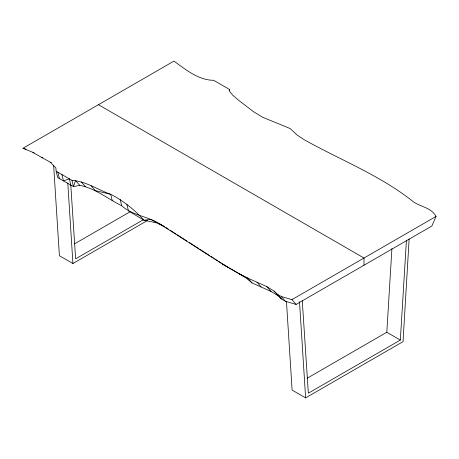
<?xml version="1.0" encoding="UTF-8"?>
<svg xmlns="http://www.w3.org/2000/svg" width="459" height="459" viewBox="0 0 459 459"><rect width="100%" height="100%" fill="white"/><g stroke="black" fill="none" stroke-linecap="round" stroke-linejoin="round"><path stroke-width="0.69" d="M409.135 239.019L403.042 341.639L305.631 397.878L292.102 390.07L286.473 301.678M307.157 378.25L386.811 332.264L391.917 248.554M302.274 300.771L308.339 393.191L400.34 340.073L406.404 240.625M229.213 90.767L229.466 89.425L213.664 80.302C198.426 80.216 185.757 69.573 173.927 61.122L22.95 148.286L34.167 152.858M229.466 89.425L229.701 91.473L232.409 94.887L238.812 100.435L253.655 111.772L262.623 117.257L290.226 128.577L296.916 134.9L304.185 139.714C340.721 160.168 380.637 175.545 413.559 201.937C421.069 206.992 431.328 207.686 436.05 216.424L431.89 226.023L296.112 304.415L285.475 301.322L281.373 298.952L274.172 291.172L266.845 286.634L247.883 278.154L238.932 273.604L222.311 264.005L159.078 223.493C147.287 216.155 132.169 215.403 121.75 205.781C107.756 198.856 95.329 188.345 79.682 185.281L73.492 186.67L57.691 177.547L56.17 171.23L55.86 167.902L50.197 162.17L32.893 152.491M74.45 243.895L130.017 211.811M143.547 219.626L75.626 258.836L70.778 184.902M53.628 165.183L59.395 255.715L72.924 263.523L147.379 220.538M274.172 291.172L277.213 294.162L281.315 296.531L291.947 299.624L436.05 216.424M56.17 171.23L71.971 180.353C85.81 181.248 97.882 189.762 110.682 194.318C123.282 200.64 134.55 209.769 143.942 220.222L156.915 222.925L164.655 226.821M22.95 148.286L26.134 149.215M41.511 157.466L42.785 157.839M50.197 162.17L51.471 162.543M238.932 273.604L245.106 277.23L252.043 282.945L271.011 291.431L278.338 295.969M98.438 104.704L363.998 258.027L363.998 265.222M386.811 332.264L400.34 340.073M222.311 264.005L245.106 277.23L247.883 278.154L252.043 282.945M159.078 223.493L164.632 226.757M156.915 222.925L150.741 219.293L143.942 220.222L128.486 210.899L126.913 204.616M165.854 227.509L168.258 229.052M170.065 230.206L176.09 234.067M177.294 234.836L186.928 241.009M189.338 242.553L198.374 248.342M199.579 249.111L209.815 255.674M211.02 256.443L213.429 257.987M214.634 258.761L217.641 260.689M218.845 261.458L221.255 263.001M222.46 263.776L228.484 267.631M291.947 299.624L296.112 304.415M281.315 296.531L285.475 301.322M277.213 294.162L281.373 298.952M266.845 286.634L271.011 291.431M256.954 282.159L261.114 286.95M91.037 185.752L95.197 190.542L110.682 194.318L112.248 200.606M81.432 182.051L85.592 186.847M79.682 185.281L75.523 180.49L73.492 186.67L71.971 180.353M120.183 199.493L121.75 205.781M70.847 185.138L69.32 178.826L63.457 180.869L61.931 174.558M57.823 172.188L59.349 178.499M299.503 301.649L305.631 397.878M67.794 182.975L72.924 263.523"/></g></svg>
